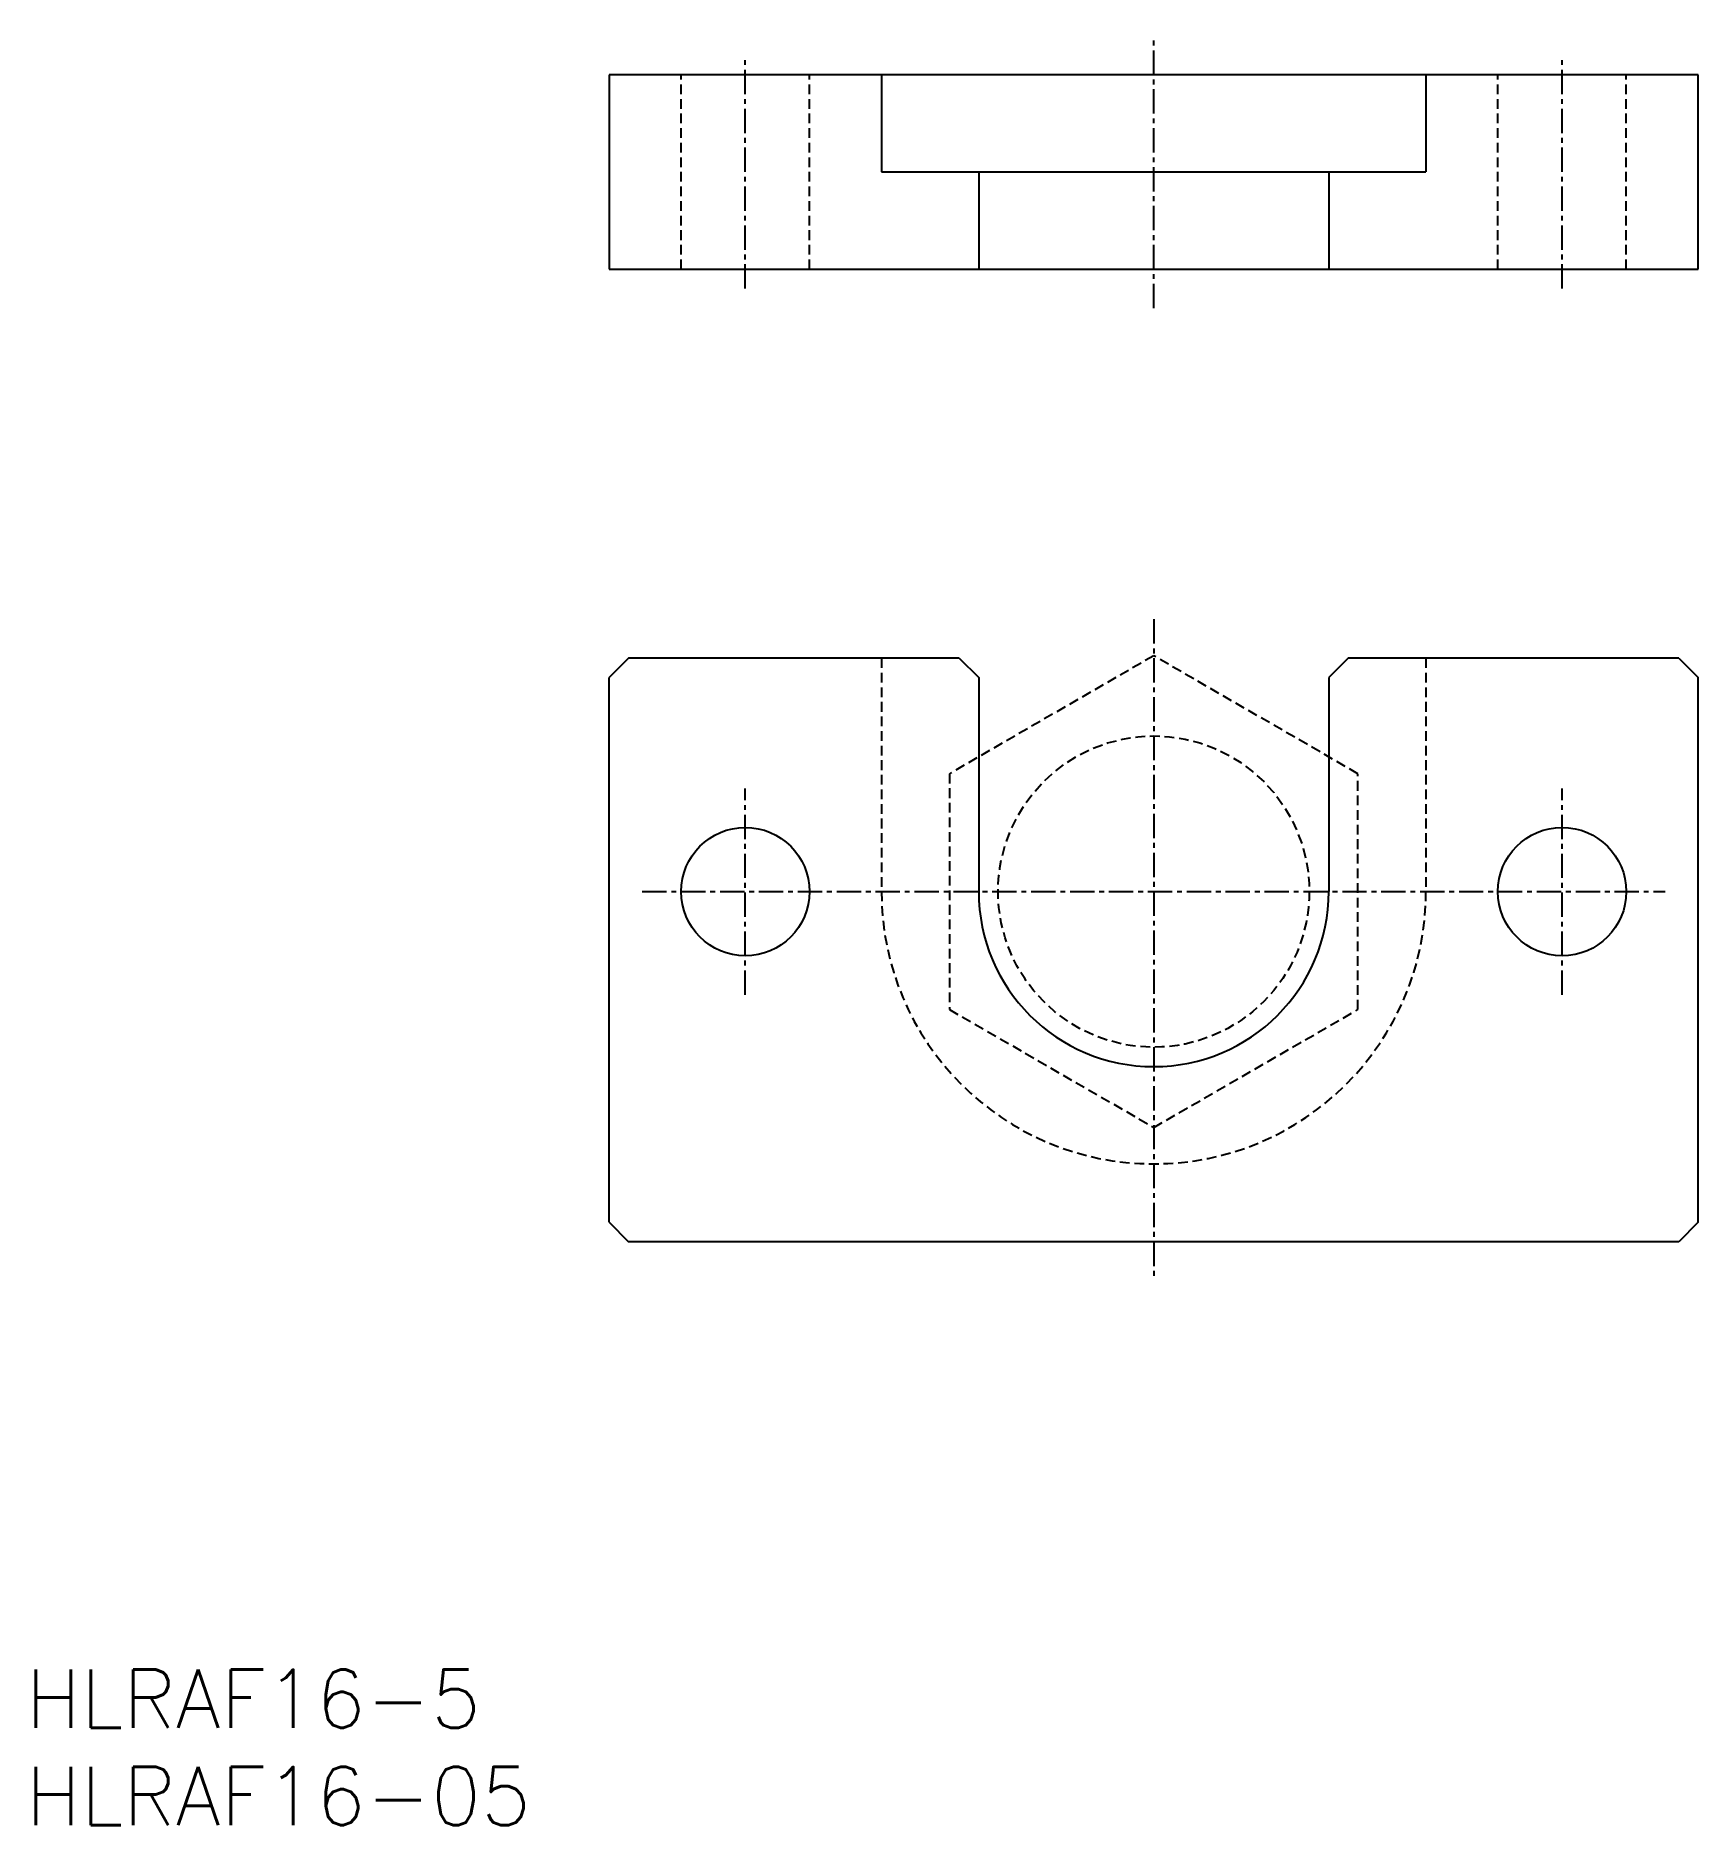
# Model space of a CAD drawing. Extents: x 0.5 to 86, y 0 to 92.
import ezdxf

# ---------------------------------------------------------------- set-up
doc = ezdxf.new("R2010")
doc.units = 0
doc.linetypes.add('CENTER', pattern=[2, 1.25, -0.25, 0.25, -0.25])
doc.linetypes.add('DASHED', pattern=[0.75, 0.5, -0.25])
doc.layers.get('0').update_dxf_attribs({"linetype": 'CONTINUOUS'})
doc.layers.add('CENTER', color=1, linetype='CENTER')
doc.styles.get("Standard").update_dxf_attribs({"font": 'txt.shx'})

# ---------------------------------------------------------------- blocks, each defined once
blk = doc.blocks.new('*U12')
at = {"color": 7, "linetype": 'CONTINUOUS'}
blk.add_text('HLRAF16-05', height=3, dxfattribs=at).set_placement((0, 0))
blk = doc.blocks.new('*U13')
at = {"color": 7, "linetype": 'CONTINUOUS'}
blk.add_text('HLRAF16-5', height=3, dxfattribs=at).set_placement((0, 5))

msp = doc.modelspace()

# ---------------------------------------------------------------- linework, layer by layer
at = {"color": 7, "linetype": 'CONTINUOUS'}
for p, q in [((86, 90), (30, 90)), ((30, 90), (30, 80)), ((44, 90), (44, 85)), ((72, 90), (72, 85)), ((86, 80), (86, 90)), ((44, 85), (72, 85)), ((49, 85), (49, 80)), ((67, 85), (67, 80)), ((30, 80), (86, 80)), ((31, 60), (30, 59)), ((48, 60), (31, 60)), ((48, 60), (49, 59)), ((68, 60), (67, 59)), ((85, 60), (68, 60)), ((85, 60), (86, 59)), ((30, 31), (30, 59)), ((49, 59), (49, 48)), ((67, 59), (67, 48)), ((86, 31), (86, 59)), ((30, 31), (31, 30)), ((86, 31), (85, 30)), ((85, 30), (31, 30))]:
    msp.add_line(p, q, dxfattribs=at)
at = {"color": 3, "linetype": 'DASHED'}
for p, q in [((33.7, 80), (33.7, 90)), ((40.3, 80), (40.3, 90)), ((75.7, 80), (75.7, 90)), ((82.3, 80), (82.3, 90)), ((44, 60), (44, 48)), ((58, 60.124), (47.5, 54.062)), ((68.5, 54.062), (58, 60.124)), ((72, 60), (72, 48)), ((47.5, 54.062), (47.5, 41.938)), ((68.5, 41.938), (68.5, 54.062)), ((47.5, 41.938), (58, 35.876)), ((58, 35.876), (68.5, 41.938))]:
    msp.add_line(p, q, dxfattribs=at)
msp.add_circle((58, 48), 8, dxfattribs=at)
at = {"color": 7, "linetype": 'CONTINUOUS'}
for centre in [(37, 48), (79, 48)]:
    msp.add_circle(centre, 3.3, dxfattribs=at)
at = {"color": 3, "linetype": 'DASHED'}
msp.add_arc((58, 48), 14, 180, 0, dxfattribs=at)
at = {"color": 7, "linetype": 'CONTINUOUS'}
msp.add_arc((58, 48), 9, 180, 0, dxfattribs=at)
at = {"layer": 'CENTER', "color": 1, "linetype": 'CENTER'}
for p, q in [((58, 78), (58, 92)), ((37, 79), (37, 91)), ((79, 79), (79, 91)), ((58, 62), (58, 28)), ((37, 42.7), (37, 53.3)), ((79, 42.7), (79, 53.3)), ((31.7, 48), (84.3, 48))]:
    msp.add_line(p, q, dxfattribs=at)

# ---------------------------------------------------------------- block references
at = {"color": 7, "linetype": 'CONTINUOUS'}
for name in ['*U13', '*U12']:
    msp.add_blockref(name, (0, 0), dxfattribs=at)

doc.saveas('drawing.dxf')
